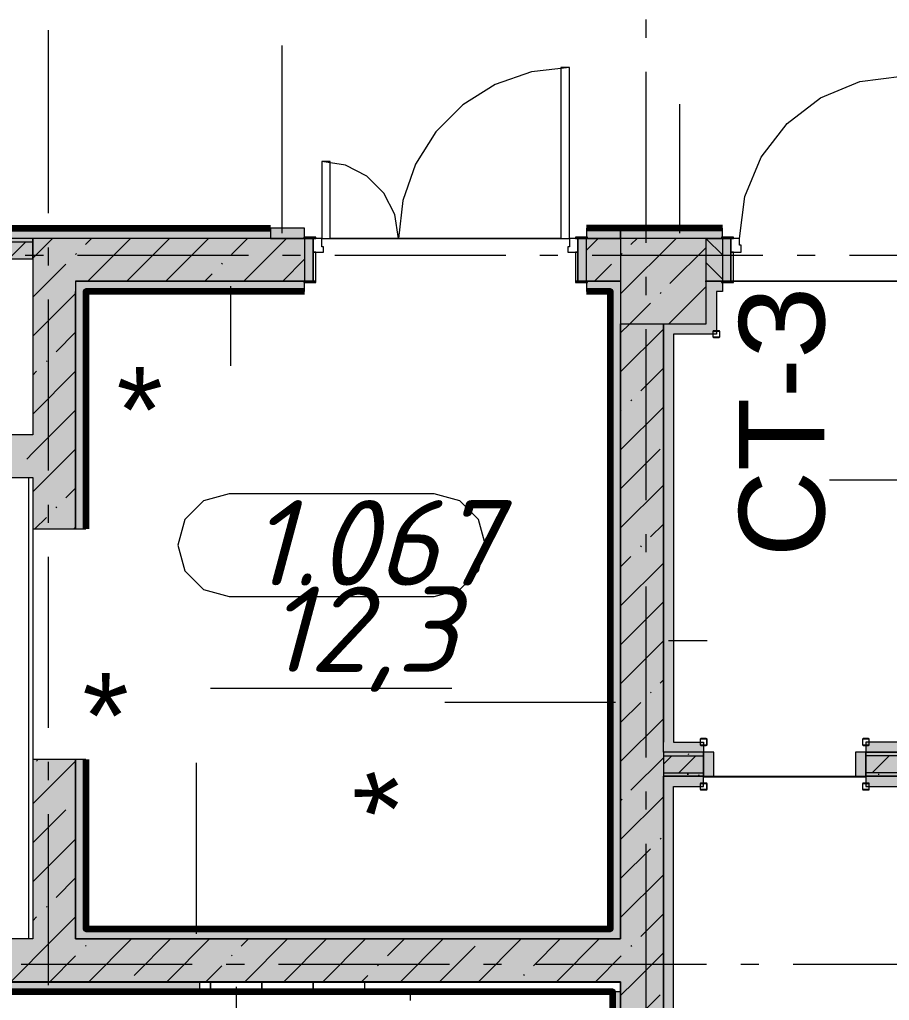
# Model space of a CAD drawing. Header units: millimetres. Extents: x -537608 to 253996, y -217170 to 186033.
# Drawn here: x -363994 to -358903, y -208459 to -202719 of the extents above; entities that cross this region are included whole.
import ezdxf

# ---------------------------------------------------------------- set-up
doc = ezdxf.new("R2010")
doc.units = ezdxf.units.MM
doc.layers.add('16) Лак 1.6м', color=160, linetype='Continuous', lineweight=90)
doc.layers.add('PDF _Геометрия', color=7, linetype='Continuous')
doc.layers.add('PDF _Текст', color=7, linetype='Continuous')
doc.layers.add('PDF _Сплошная заливка', color=7, linetype='Continuous', true_color=0xffffff)
doc.styles.add('PDF GOST-Common', font='arial.ttf')
doc.styles.add('PDF ISOCPEUR Italic', font='isocpeui.ttf')

msp = doc.modelspace()

# ---------------------------------------------------------------- hatches: boundary and pattern name
at = {"layer": 'PDF _Сплошная заливка', "true_color": 0xff7d7d, "transparency": 33554559}
msp.add_hatch(color=11, dxfattribs=at).paths.add_polyline_path([(-362526.203, -203999.6527), (-362526.203, -203939.6542), (-365871.2058, -203939.6542), (-365871.2058, -203999.6527), (-363436.7393, -203999.6527)])
at = {"layer": 'PDF _Сплошная заливка', "true_color": 0x93bf4f, "transparency": 33554559}
h = msp.add_hatch(color=73, dxfattribs=at)
h.paths.add_polyline_path([(-360476.2026, -203999.6527), (-360476.2026, -203939.6542), (-360676.2034, -203939.6542), (-360676.2034, -203991.6523), (-360671.2, -203991.6523), (-360671.2, -203999.6527)], flags=0)
h.paths.add_polyline_path([(-362331.2056, -203999.6527), (-362331.2056, -203991.6523), (-362326.2022, -203991.6523), (-362326.2022, -203939.6542), (-362526.203, -203939.6542), (-362526.203, -203999.6527)], flags=0)
at = {"layer": 'PDF _Сплошная заливка', "true_color": 0xff7d7d, "transparency": 33554559}
h = msp.add_hatch(color=11, dxfattribs=at)
h.paths.add_polyline_path([(-357533.854, -203999.6527), (-357360.8599, -203999.6527), (-357360.8599, -203939.6542), (-358730.8624, -203939.6542), (-358730.8624, -203991.6523), (-358725.8589, -203991.6523), (-358725.8589, -203999.6527), (-358377.1234, -203999.6527)], flags=0)
h.paths.add_polyline_path([(-360476.2026, -203999.6527), (-359885.8624, -203999.6527), (-359885.8624, -203991.6523), (-359880.859, -203991.6523), (-359880.859, -203939.6542), (-360476.2026, -203939.6542)], flags=0)
at = {"layer": 'PDF _Сплошная заливка', "transparency": 33554559}
for points in [[(-363916.2023, -204119.6541), (-363916.2023, -204019.6537), (-365616.2012, -204019.6537), (-365616.2012, -204119.6541), (-365123.2779, -204119.6541)], [(-363916.2023, -205399.6546), (-363916.2023, -205149.6535), (-365616.2012, -205149.6535), (-365616.2012, -205399.6546), (-365123.2779, -205399.6546)], [(-360476.2026, -208349.6547), (-360226.2015, -208349.6547), (-360226.2015, -208099.6536), (-365616.2012, -208099.6536), (-365616.2012, -208349.6547), (-361750.2006, -208349.6547)], [(-360476.2026, -211499.6558), (-360226.2015, -211499.6558), (-360226.2015, -208349.6547), (-360476.2026, -208349.6547), (-360476.2026, -211489.6574)]]:
    msp.add_hatch(color=256, dxfattribs=at).paths.add_polyline_path(points)
h = msp.add_hatch(color=256, dxfattribs=at)
h.paths.add_polyline_path([(-363666.2012, -204249.6538), (-362326.2022, -204249.6538), (-362326.2022, -203999.6527), (-363666.2012, -203999.6527)], flags=0)
h.paths.add_polyline_path([(-360476.2026, -204249.6538), (-360476.2026, -203999.6527), (-360676.2034, -203999.6527), (-360676.2034, -204249.6538), (-360671.2, -204249.6538)], flags=0)
h = msp.add_hatch(color=256, dxfattribs=at)
h.paths.add_polyline_path([(-355376.1973, -204249.6538), (-355376.1973, -203999.6527), (-355910.862, -203999.6527), (-355910.862, -204249.6538), (-355390.8545, -204249.6538)], flags=0)
h.paths.add_polyline_path([(-358725.8589, -204249.6538), (-357160.859, -204249.6538), (-357160.859, -203999.6527), (-358730.8624, -203999.6527), (-358730.8624, -204249.6538)], flags=0)
h.paths.add_polyline_path([(-359885.8624, -204249.6538), (-359880.859, -204249.6538), (-359880.859, -203999.6527), (-359976.2004, -203999.6527), (-359976.2004, -204249.6538)], flags=0)
at = {"layer": 'PDF _Сплошная заливка', "true_color": 0x56bc34, "transparency": 33554559}
h = msp.add_hatch(color=85, dxfattribs=at)
h.paths.add_polyline_path([(-360536.2011, -204309.6524), (-360476.2026, -204309.6524), (-360476.2026, -204249.6538), (-360671.2, -204251.7981), (-360671.2, -204257.6542), (-360676.2034, -204257.6542), (-360676.2034, -204309.6524), (-360671.2, -204309.6524)], flags=0)
h.paths.add_polyline_path([(-363436.7393, -204309.6524), (-362326.2022, -204309.6524), (-362326.2022, -204257.6542), (-362331.2056, -204257.6542), (-362331.2056, -204249.6538), (-363666.2012, -204249.6538), (-363666.2012, -204309.6524), (-363606.2027, -204309.6524)], flags=0)
at = {"layer": 'PDF _Сплошная заливка', "true_color": 0x2254ff, "transparency": 33554559}
h = msp.add_hatch(color=160, dxfattribs=at)
h.paths.add_polyline_path([(-358730.8624, -204309.6524), (-358330.8606, -204309.6524), (-358330.8606, -204249.6538), (-358725.8589, -204250.5365), (-358725.8589, -204257.6542), (-358730.8624, -204257.6542)], flags=0)
h.paths.add_polyline_path([(-359976.2004, -204309.6524), (-359880.859, -204309.6524), (-359880.859, -204257.6542), (-359885.8624, -204257.6542), (-359885.8624, -204249.6538), (-359976.2004, -204249.6538)], flags=0)
at = {"layer": 'PDF _Сплошная заливка', "true_color": 0x56bc34, "transparency": 33554559}
h = msp.add_hatch(color=85, dxfattribs=at)
h.paths.add_polyline_path([(-363666.2012, -208039.6551), (-363606.2027, -208039.6551), (-363606.2027, -207049.6533), (-363666.2012, -207049.6533)], flags=0)
h.paths.add_polyline_path([(-363666.2012, -205699.6559), (-363606.2027, -205699.6559), (-363606.2027, -204309.6524), (-363666.2012, -204309.6524), (-363666.2012, -205334.3985)], flags=0)
for points in [[(-360536.2011, -208099.6536), (-360476.2026, -208099.6536), (-360476.2026, -204309.6524), (-360536.2011, -204309.6524), (-360536.2011, -208039.6551)], [(-360536.2011, -208099.6536), (-360536.2011, -208039.6551), (-363666.2012, -208039.6551), (-363666.2012, -208099.6536), (-363436.7393, -208099.6536)], [(-362939.2689, -208409.6576), (-362939.2689, -208349.6547), (-365866.2023, -208349.6547), (-365866.2023, -208409.6576), (-363436.7393, -208409.6576)]]:
    msp.add_hatch(color=85, dxfattribs=at).paths.add_polyline_path(points)
at = {"layer": 'PDF _Сплошная заливка', "true_color": 0x2254ff, "transparency": 33554559}
for points in [[(-360226.2015, -206947.065), (-360166.2029, -206947.065), (-360166.2029, -204499.6549), (-360226.2015, -204499.6549), (-360226.2015, -205334.3985)], [(-360166.2029, -211439.6572), (-360166.2029, -210749.6567), (-360216.2032, -210749.6567), (-360166.2029, -210740.8339), (-360166.2029, -207207.0687), (-360226.2015, -207207.0687), (-360226.2015, -211439.6572)]]:
    msp.add_hatch(color=160, dxfattribs=at).paths.add_polyline_path(points)
h = msp.add_hatch(color=160, dxfattribs=at)
h.paths.add_polyline_path([(-358390.8592, -207007.0678), (-358390.8592, -206947.065), (-359040.8621, -206947.065), (-359040.8621, -207007.0678)], flags=0)
h.paths.add_polyline_path([(-359990.8577, -207007.0678), (-359990.8577, -206947.065), (-360226.2015, -206947.065), (-360226.2015, -207007.0678), (-360063.662, -207007.0678)], flags=0)
at = {"layer": 'PDF _Сплошная заливка', "transparency": 33554559}
h = msp.add_hatch(color=256, dxfattribs=at)
h.paths.add_polyline_path([(-358330.8606, -207027.0688), (-358330.8606, -207007.0678), (-359040.8621, -207007.0678), (-359040.8621, -207027.0688), (-358377.1234, -207027.0688)], flags=0)
h.paths.add_polyline_path([(-359990.8577, -207027.0688), (-359990.8577, -207007.0678), (-360226.2015, -207007.0678), (-360226.2015, -207027.0688), (-360063.662, -207027.0688)], flags=0)
h = msp.add_hatch(color=256, dxfattribs=at)
h.paths.add_polyline_path([(-358310.864, -207127.0692), (-358310.864, -207027.0688), (-359040.8621, -207027.0688), (-359040.8621, -207127.0692), (-358330.8606, -207127.0692)], flags=0)
h.paths.add_polyline_path([(-360063.662, -207127.0692), (-359990.8577, -207127.0692), (-359990.8577, -207027.0688), (-360226.2015, -207027.0688), (-360226.2015, -207127.0692)], flags=0)
h = msp.add_hatch(color=256, dxfattribs=at)
h.paths.add_polyline_path([(-360063.662, -207147.0659), (-359990.8577, -207147.0659), (-359990.8577, -207127.0692), (-360226.2015, -207127.0692), (-360226.2015, -207147.0659)], flags=0)
h.paths.add_polyline_path([(-358310.864, -207147.0659), (-358210.8636, -207147.0659), (-358210.8636, -207127.0692), (-358490.8597, -207127.0692), (-358490.8597, -207147.0659), (-358330.8606, -207147.0659)], flags=0)
h.paths.add_polyline_path([(-358502.8559, -207147.0659), (-358502.8559, -207127.0692), (-359040.8621, -207127.0692), (-359040.8621, -207147.0659)], flags=0)
at = {"layer": 'PDF _Сплошная заливка', "true_color": 0x2254ff, "transparency": 33554559}
h = msp.add_hatch(color=160, dxfattribs=at)
h.paths.add_polyline_path([(-355890.8568, -207207.0687), (-355890.8568, -207147.0659), (-359040.8621, -207147.0659), (-359040.8621, -207207.0687), (-355950.8553, -207207.0687)], flags=0)
h.paths.add_polyline_path([(-359990.8577, -207207.0687), (-359990.8577, -207147.0659), (-360226.2015, -207147.0659), (-360226.2015, -207207.0687), (-360063.662, -207207.0687)], flags=0)

# ---------------------------------------------------------------- linework, layer by layer
at = {"layer": '16) Лак 1.6м'}
for p, q in [((-365871.2058, -203939.6542), (-362526.203, -203939.6542)), ((-360476.2026, -203939.6542), (-360676.2034, -203939.6542)), ((-359880.859, -203939.6542), (-360476.2026, -203939.6542))]:
    msp.add_line(p, q, dxfattribs=at)
for points in [[(-360521.3543, -210121.1232), (-360521.3543, -208409.6555), (-365961.3543, -208409.6555), (-365966.3556, -204309.6546), (-366116.3563, -204309.6546)], [(-362326.2022, -204309.6524), (-363606.2027, -204309.6524), (-363606.2027, -205699.6559)], [(-363606.2027, -207049.6533), (-363606.2027, -208039.6551), (-360536.2011, -208039.6551), (-360536.2011, -204309.6524), (-360676.2034, -204309.6524)]]:
    msp.add_lwpolyline(points, dxfattribs=at)
at = {"layer": 'PDF _Геометрия', "color": 253, "lineweight": 9, "true_color": 0xaaaaaa}
for p, q in [((-360326.2019, -202825.0759), (-360326.2019, -202719.2432)), ((-363826.2002, -202780.3591), (-363826.2002, -203852.0548)), ((-360326.2019, -204025.0791), (-360326.2019, -203025.0768)), ((-363855.0497, -204099.6531), (-363960.8891, -204099.6531)), ((-363826.2002, -204052.0513), (-363826.2002, -204157.8863)), ((-362655.0531, -204099.6531), (-363655.0575, -204099.6531)), ((-362349.2216, -204099.6531), (-362455.0522, -204099.6531)), ((-361149.2162, -204099.6531), (-362149.2207, -204099.6531)), ((-360843.3847, -204099.6531), (-360949.2153, -204099.6531)), ((-359643.388, -204099.6531), (-360643.3838, -204099.6531)), ((-359337.5479, -204099.6531), (-359443.3871, -204099.6531)), ((-358137.5512, -204099.6531), (-359137.5556, -204099.6531)), ((-360326.2019, -204330.9106), (-360326.2019, -204225.0757)), ((-359980.8594, -204249.6538), (-359972.859, -204249.6538)), ((-363826.2002, -204357.8871), (-363826.2002, -205357.8873)), ((-360326.2019, -205530.9116), (-360326.2019, -204530.9115)), ((-362917.7824, -205534.5458), (-363027.5918, -205644.3551)), ((-362767.7904, -205494.3544), (-362917.7824, -205534.5458)), ((-361567.7851, -205494.3544), (-362767.7904, -205494.3544)), ((-361417.7844, -205534.5458), (-361567.7851, -205494.3544)), ((-361307.9751, -205644.3551), (-361417.7844, -205534.5458)), ((-363826.2002, -205557.8881), (-363826.2002, -205663.7188)), ((-363027.5918, -205644.3551), (-363067.7831, -205794.3515)), ((-361267.7837, -205794.3515), (-361307.9751, -205644.3551)), ((-360326.2019, -205836.7432), (-360326.2019, -205730.9125)), ((-363067.7831, -205794.3515), (-363027.5918, -205944.3521)), ((-361307.9751, -205944.3521), (-361267.7837, -205794.3515)), ((-363826.2002, -205863.7197), (-363826.2002, -206863.7198)), ((-363027.5918, -205944.3521), (-362917.7824, -206054.1614)), ((-361417.7844, -206054.1614), (-361307.9751, -205944.3521)), ((-360326.2019, -207036.7441), (-360326.2019, -206036.7441)), ((-362917.7824, -206054.1614), (-362767.7904, -206094.3528)), ((-362767.7904, -206094.3528), (-361567.7851, -206094.3528)), ((-361567.7851, -206094.3528), (-361417.7844, -206054.1614)), ((-362876.8247, -206632.3891), (-361463.9094, -206632.3891)), ((-363826.2002, -207063.7207), (-363826.2002, -207169.5556)), ((-360326.2019, -207342.58), (-360326.2019, -207236.745)), ((-363826.2002, -207369.5565), (-363826.2002, -208369.5566)), ((-360326.2019, -208542.581), (-360326.2019, -207542.5809)), ((-362984.636, -208249.6543), (-363984.6318, -208249.6543)), ((-362678.7959, -208249.6543), (-362784.6351, -208249.6543)), ((-361478.7991, -208249.6543), (-362478.795, -208249.6543)), ((-361172.9676, -208249.6543), (-361278.7983, -208249.6543)), ((-359972.9624, -208249.6543), (-360972.9667, -208249.6543)), ((-359667.1308, -208249.6543), (-359772.9615, -208249.6543)), ((-358467.1341, -208249.6543), (-359467.1299, -208249.6543)), ((-362876.2046, -208419.6559), (-362876.2046, -208351.657)), ((-362876.2046, -208351.657), (-362876.2046, -208419.6559)), ((-362576.2033, -208419.6559), (-362576.2033, -208351.657)), ((-362576.2033, -208351.657), (-362576.2033, -208419.6559)), ((-362276.202, -208419.6559), (-362276.202, -208351.657)), ((-362276.202, -208351.657), (-362276.202, -208419.6559)), ((-361976.2006, -208351.657), (-361976.2006, -208419.6559)), ((-363776.2, -208419.6559), (-363776.2, -208409.6576)), ((-363776.2, -208409.6576), (-363776.2, -208419.6559)), ((-363476.1986, -208419.6559), (-363476.1986, -208409.6576)), ((-363476.1986, -208409.6576), (-363476.1986, -208419.6559)), ((-363176.2059, -208419.6559), (-363176.2059, -208409.6576)), ((-363176.2059, -208409.6576), (-363176.2059, -208419.6559))]:
    msp.add_line(p, q, dxfattribs=at)
at = {"layer": 'PDF _Геометрия', "lineweight": 9}
for p, q in [((-362457.8338, -203969.6535), (-362457.8338, -202870.9963)), ((-360776.2039, -202999.6547), (-360998.7247, -203024.7259)), ((-360776.2039, -202999.6547), (-360826.2041, -202999.6547)), ((-360826.2041, -202999.6547), (-360826.2041, -203999.6527)), ((-360776.2039, -203999.6527), (-360776.2039, -202999.6547)), ((-360998.7247, -203024.7259), (-361210.0846, -203098.6842)), ((-359076.7389, -203082.0247), (-358830.8629, -203049.6528)), ((-361210.0846, -203098.6842), (-361399.691, -203217.8223)), ((-359305.8564, -203176.929), (-359076.7389, -203082.0247)), ((-359502.6106, -203327.9029), (-359305.8564, -203176.929)), ((-361399.691, -203217.8223), (-361558.0365, -203376.1635)), ((-360129.1549, -203969.6535), (-360129.1549, -203213.9211)), ((-359653.5844, -203524.6549), (-359502.6106, -203327.9029)), ((-361558.0365, -203376.1635), (-361677.1724, -203565.772)), ((-359748.4867, -203753.7766), (-359653.5844, -203524.6549)), ((-362226.2017, -203549.655), (-362226.2017, -203999.6527)), ((-362176.2015, -203549.655), (-362226.2017, -203549.655)), ((-362087.1467, -203571.6797), (-362226.2017, -203549.655)), ((-362176.2015, -203999.6527), (-362176.2015, -203549.655)), ((-361961.6983, -203635.5966), (-362087.1467, -203571.6797)), ((-361677.1724, -203565.772), (-361751.1307, -203777.1319)), ((-361862.1457, -203735.1493), (-361961.6983, -203635.5966)), ((-361798.2287, -203860.5976), (-361862.1457, -203735.1493)), ((-359780.8585, -203999.6527), (-359748.4867, -203753.7766)), ((-361751.1307, -203777.1319), (-361776.1997, -203999.6527)), ((-361776.1997, -203999.6527), (-361798.2287, -203860.5976)), ((-362326.2022, -203939.6542), (-362526.203, -203939.6542)), ((-362526.203, -203939.6542), (-362526.203, -203999.6527)), ((-362526.203, -203939.6542), (-362526.203, -203999.6527)), ((-362326.2022, -203991.6523), (-362326.2022, -203939.6542)), ((-360676.2034, -203939.6542), (-360676.2034, -203991.6523)), ((-360476.2026, -203939.6542), (-360476.2026, -203999.6527)), ((-360476.2026, -203999.6527), (-360476.2026, -203939.6542)), ((-359880.859, -203991.6523), (-359880.859, -203939.6542)), ((-363916.2023, -203999.6527), (-365616.2012, -203999.6527)), ((-363666.2012, -203999.6527), (-365616.2012, -203999.6527)), ((-365616.2012, -204019.6537), (-363916.2023, -204019.6537)), ((-364057.7978, -204119.6541), (-363957.7974, -204019.6537)), ((-363916.2023, -204114.9219), (-363800.9331, -203999.6527)), ((-363916.2023, -204019.6537), (-363916.2023, -203999.6527)), ((-363666.2012, -203999.6527), (-363916.2023, -203999.6527)), ((-363916.2023, -203999.6527), (-363916.2023, -204019.6537)), ((-363916.2023, -204119.6541), (-363916.2023, -204019.6537)), ((-363916.2023, -204019.6537), (-363916.2023, -204119.6541)), ((-362526.203, -203999.6527), (-363666.2012, -203999.6527)), ((-362526.203, -203999.6527), (-363666.2012, -203999.6527)), ((-363609.2685, -204036.085), (-363572.8318, -203999.6527)), ((-363594.7403, -204249.6538), (-363344.7392, -203999.6527)), ((-363366.6391, -204249.6538), (-363116.638, -203999.6527)), ((-363138.5378, -204249.6538), (-362888.5367, -203999.6527)), ((-362753.8995, -204093.1125), (-362660.4441, -203999.6527)), ((-362682.3439, -204249.6538), (-362432.3429, -203999.6527)), ((-362526.203, -203999.6527), (-362331.2056, -203999.6527)), ((-362331.2056, -203999.6527), (-362526.203, -203999.6527)), ((-362261.2001, -203991.6523), (-362331.2056, -203991.6523)), ((-362331.2056, -203991.6523), (-362331.2056, -203999.6527)), ((-362331.2056, -203999.6527), (-362261.2001, -203999.6527)), ((-362276.202, -203999.6527), (-362326.2022, -203999.6527)), ((-362326.2022, -203999.6527), (-362326.2022, -204249.6538)), ((-362226.2017, -203999.6527), (-362276.202, -203999.6527)), ((-362276.202, -203999.6527), (-362276.202, -204079.6522)), ((-362276.202, -204249.6538), (-362276.202, -203999.6527)), ((-362261.2001, -203999.6527), (-362276.202, -203999.6527)), ((-362276.202, -203999.6527), (-362276.202, -204000.656)), ((-362276.202, -204000.656), (-362261.2001, -204000.656)), ((-362261.2001, -203999.6527), (-362261.2001, -203991.6523)), ((-362261.2001, -204000.656), (-362261.2001, -203999.6527)), ((-362226.2017, -203999.6527), (-362176.2015, -203999.6527)), ((-362226.2017, -204049.6529), (-362226.2017, -203999.6527)), ((-360826.2041, -203999.6527), (-360776.2039, -203999.6527)), ((-360776.2039, -203999.6527), (-360776.2039, -204049.6529)), ((-360726.2037, -203999.6527), (-360776.2039, -203999.6527)), ((-360671.2, -203991.6523), (-360741.2055, -203991.6523)), ((-360741.2055, -203991.6523), (-360741.2055, -203999.6527)), ((-360726.2037, -203999.6527), (-360741.2055, -203999.6527)), ((-360741.2055, -203999.6527), (-360741.2055, -204000.656)), ((-360741.2055, -203999.6527), (-360671.2, -203999.6527)), ((-360741.2055, -204000.656), (-360726.2037, -204000.656)), ((-360726.2037, -204079.6522), (-360726.2037, -203999.6527)), ((-360676.2034, -203999.6527), (-360726.2037, -203999.6527)), ((-360726.2037, -203999.6527), (-360726.2037, -204249.6538)), ((-360726.2037, -204000.656), (-360726.2037, -203999.6527)), ((-360676.2034, -204068.3018), (-360607.5501, -203999.6527)), ((-360676.2034, -204249.6538), (-360676.2034, -203999.6527)), ((-360671.2, -203999.6527), (-360671.2, -203991.6523)), ((-360476.2026, -203999.6527), (-360671.2, -203999.6527)), ((-360671.2, -203999.6527), (-360476.2026, -203999.6527)), ((-360476.2026, -204324.4991), (-360151.3561, -203999.6527)), ((-359976.2004, -203999.6527), (-360476.2026, -203999.6527)), ((-360476.2026, -203999.6527), (-360476.2026, -204499.6549)), ((-360415.8854, -204036.085), (-360379.4574, -203999.6527)), ((-359976.2004, -204499.6549), (-359976.2004, -203999.6527)), ((-359885.8624, -203999.6527), (-359976.2004, -203999.6527)), ((-359976.2004, -203999.6527), (-359885.8624, -203999.6527)), ((-359880.859, -204096.6433), (-359976.2004, -204001.3019)), ((-359815.8569, -203991.6523), (-359885.8624, -203991.6523)), ((-359885.8624, -203991.6523), (-359885.8624, -203999.6527)), ((-359885.8624, -203999.6527), (-359815.8569, -203999.6527)), ((-359830.8587, -203999.6527), (-359880.859, -203999.6527)), ((-359880.859, -203999.6527), (-359880.859, -204249.6538)), ((-359780.8585, -203999.6527), (-359830.8587, -203999.6527)), ((-359830.8587, -203999.6527), (-359830.8587, -204079.6522)), ((-359830.8587, -204249.6538), (-359830.8587, -203999.6527)), ((-359815.8569, -203999.6527), (-359830.8587, -203999.6527)), ((-359830.8587, -203999.6527), (-359830.8587, -204000.656)), ((-359830.8587, -204000.656), (-359815.8569, -204000.656)), ((-359815.8569, -203999.6527), (-359815.8569, -203991.6523)), ((-359815.8569, -204000.656), (-359815.8569, -203999.6527)), ((-359780.8585, -204039.6546), (-359780.8585, -203999.6527)), ((-359770.8601, -204039.6546), (-359780.8585, -204039.6546)), ((-359770.8601, -204079.6522), (-359770.8601, -204039.6546)), ((-363666.2873, -204093.1125), (-363666.2012, -204093.022)), ((-363666.2012, -204093.022), (-363661.5508, -204088.3674)), ((-362276.202, -204079.6522), (-362216.2034, -204079.6522)), ((-362261.2001, -204079.6522), (-362276.202, -204079.6522)), ((-362276.202, -204079.6522), (-362276.202, -204249.6538)), ((-362261.2001, -204249.6538), (-362261.2001, -204079.6522)), ((-362216.2034, -204049.6529), (-362226.2017, -204049.6529)), ((-362216.2034, -204079.6522), (-362216.2034, -204049.6529)), ((-360776.2039, -204049.6529), (-360786.2022, -204049.6529)), ((-360786.2022, -204049.6529), (-360786.2022, -204079.6522)), ((-360786.2022, -204079.6522), (-360726.2037, -204079.6522)), ((-360726.2037, -204079.6522), (-360741.2055, -204079.6522)), ((-360741.2055, -204079.6522), (-360741.2055, -204249.6538)), ((-360726.2037, -204249.6538), (-360726.2037, -204079.6522)), ((-360472.9128, -204093.1125), (-360468.1678, -204088.3674)), ((-360187.7841, -204264.1862), (-359976.2004, -204052.5982)), ((-359830.8587, -204079.6522), (-359770.8601, -204079.6522)), ((-359815.8569, -204079.6522), (-359830.8587, -204079.6522)), ((-359830.8587, -204079.6522), (-359830.8587, -204249.6538)), ((-359815.8569, -204249.6538), (-359815.8569, -204079.6522)), ((-365616.2012, -204119.6541), (-363916.2023, -204119.6541)), ((-363916.3831, -204119.6541), (-363916.2023, -204119.4776)), ((-363916.2023, -204119.6541), (-363916.2023, -205149.6535)), ((-363916.2023, -204343.0231), (-363723.3148, -204150.1356)), ((-362810.9184, -204150.1356), (-362806.1819, -204145.3949)), ((-362454.2427, -204249.6538), (-362326.2022, -204121.6133)), ((-360629.4585, -204249.6538), (-360529.9317, -204150.1356)), ((-359880.859, -204238.0623), (-359976.2004, -204142.7252)), ((-362910.4366, -204249.6538), (-362867.9458, -204207.1588)), ((-363666.2012, -204249.6538), (-362331.2056, -204249.6538)), ((-362331.2056, -204249.6538), (-363666.2012, -204249.6538)), ((-363666.2012, -204249.6538), (-363666.2012, -204309.6524)), ((-362261.2001, -204249.6538), (-362331.2056, -204249.6538)), ((-362331.2056, -204249.6538), (-362331.2056, -204257.6542)), ((-362331.2056, -204257.6542), (-362261.2001, -204257.6542)), ((-362326.2022, -204249.6538), (-362276.202, -204249.6538)), ((-362326.2022, -204309.6524), (-362326.2022, -204257.6542)), ((-362276.202, -204249.6538), (-362261.2001, -204249.6538)), ((-362261.2001, -204257.6542), (-362261.2001, -204249.6538)), ((-360741.2055, -204249.6538), (-360726.2037, -204249.6538)), ((-360671.2, -204249.6538), (-360741.2055, -204249.6538)), ((-360741.2055, -204249.6538), (-360741.2055, -204257.6542)), ((-360741.2055, -204257.6542), (-360671.2, -204257.6542)), ((-360726.2037, -204249.6538), (-360676.2034, -204249.6538)), ((-360676.2034, -204257.6542), (-360676.2034, -204309.6524)), ((-360671.2, -204257.6542), (-360671.2, -204249.6538)), ((-360671.2, -204249.6538), (-360476.2026, -204249.6538)), ((-360476.2026, -204249.6538), (-360671.2, -204249.6538)), ((-359976.2004, -204249.6538), (-359885.8624, -204249.6538)), ((-359885.8624, -204249.6538), (-359976.2004, -204249.6538)), ((-359815.8569, -204249.6538), (-359885.8624, -204249.6538)), ((-359885.8624, -204249.6538), (-359885.8624, -204257.6542)), ((-359885.8624, -204257.6542), (-359815.8569, -204257.6542)), ((-359880.859, -204249.6538), (-359830.8587, -204249.6538)), ((-359880.859, -204257.6542), (-359880.859, -204309.6524)), ((-359830.8587, -204249.6538), (-359815.8569, -204249.6538)), ((-359815.8569, -204257.6542), (-359815.8569, -204249.6538)), ((-363916.2023, -204571.1201), (-363666.2012, -204321.119)), ((-363666.2012, -205699.6559), (-363666.2012, -204309.6524)), ((-363666.2012, -204309.6524), (-363666.2012, -205699.6559)), ((-363606.2027, -205699.6559), (-363606.2027, -204309.6524)), ((-363606.2027, -204309.6524), (-362326.2022, -204309.6524)), ((-362759.015, -204279.6531), (-362759.015, -204745.8023)), ((-360676.2034, -204309.6524), (-360536.2011, -204309.6524)), ((-360536.2011, -204309.6524), (-360536.2011, -208039.6551)), ((-360244.8116, -204321.2094), (-360240.0751, -204316.4686)), ((-360195.1559, -204499.6549), (-359976.2004, -204280.6951)), ((-359880.859, -204309.6524), (-359916.2018, -204309.6524)), ((-359916.2018, -204309.6524), (-359916.2018, -204499.6549)), ((-360423.2571, -204499.6549), (-360301.8391, -204378.2326)), ((-360476.2026, -204552.5961), (-360423.2571, -204499.6549)), ((-360476.2026, -208099.6536), (-360476.2026, -204499.6549)), ((-360476.2026, -204499.6549), (-360476.2026, -208099.6536)), ((-360476.2026, -204499.6549), (-359976.2004, -204499.6549)), ((-360226.2015, -206947.065), (-360226.2015, -204499.6549)), ((-360226.2015, -204499.6549), (-360226.2015, -206947.065)), ((-359916.2018, -204499.6549), (-359916.2018, -204559.6535)), ((-363780.3422, -204663.357), (-363666.2012, -204549.2203)), ((-360476.2026, -204780.6973), (-360226.2015, -204530.6962)), ((-359916.2018, -204559.6535), (-360166.2029, -204559.6535)), ((-360166.2029, -204559.6535), (-360166.2029, -206947.065)), ((-359935.0273, -204540.828), (-359936.1984, -204543.6527)), ((-359936.1984, -204543.6527), (-359936.1984, -204575.6542)), ((-359932.2026, -204539.6525), (-359935.0273, -204540.828)), ((-359934.2005, -204543.6527), (-359933.6149, -204542.2404)), ((-359934.2005, -204575.6542), (-359934.2005, -204543.6527)), ((-359933.6149, -204542.2404), (-359932.2026, -204541.6548)), ((-359900.201, -204539.6525), (-359932.2026, -204539.6525)), ((-359932.2026, -204541.6548), (-359900.201, -204541.6548)), ((-359897.3764, -204540.828), (-359900.201, -204539.6525)), ((-359900.201, -204541.6548), (-359898.7887, -204542.2404)), ((-359898.7887, -204542.2404), (-359898.2031, -204543.6527)), ((-359898.2031, -204543.6527), (-359898.2031, -204575.6542)), ((-359896.2052, -204543.6527), (-359897.3764, -204540.828)), ((-359896.2052, -204575.6542), (-359896.2052, -204543.6527)), ((-359936.1984, -204575.6542), (-359935.0273, -204578.4832)), ((-359935.0273, -204578.4832), (-359932.2026, -204579.6544)), ((-359933.6149, -204577.0666), (-359934.2005, -204575.6542)), ((-359932.2026, -204577.6565), (-359933.6149, -204577.0666)), ((-359900.201, -204577.6565), (-359932.2026, -204577.6565)), ((-359932.2026, -204579.6544), (-359900.201, -204579.6544)), ((-359898.7887, -204577.0666), (-359900.201, -204577.6565)), ((-359900.201, -204579.6544), (-359897.3764, -204578.4832)), ((-359898.2031, -204575.6542), (-359898.7887, -204577.0666)), ((-359897.3764, -204578.4832), (-359896.2052, -204575.6542)), ((-363837.3611, -204720.3801), (-363832.6246, -204715.6393)), ((-363916.2023, -205027.3183), (-363666.2012, -204777.3172)), ((-363916.2023, -204799.2171), (-363894.3886, -204777.4076)), ((-360358.8579, -204891.4539), (-360226.2015, -204758.7932)), ((-360415.8854, -204948.4814), (-360411.1489, -204943.7406)), ((-363916.2023, -205255.4152), (-363666.2873, -205005.5045)), ((-360476.2026, -205236.8955), (-360226.2015, -204986.8944)), ((-360476.2026, -205008.7943), (-360472.9128, -205005.5045)), ((-363916.2023, -205149.6535), (-365616.2012, -205149.6535)), ((-363916.2023, -205483.5165), (-363666.2012, -205233.5154)), ((-360476.2026, -205464.9925), (-360244.8116, -205233.6015)), ((-363951.416, -205290.629), (-363916.2023, -205255.4152)), ((-365616.2012, -205399.6546), (-363916.2023, -205399.6546)), ((-363916.2023, -205399.6546), (-363916.2023, -205699.6559)), ((-358420.8628, -205415.0353), (-359252.9884, -205415.0353)), ((-363723.3148, -205518.7259), (-363666.2012, -205461.6123)), ((-360476.2026, -205693.0894), (-360226.2015, -205443.0926)), ((-363780.3422, -205575.7491), (-363775.5971, -205571.0082)), ((-363904.2405, -205699.6559), (-363837.3611, -205632.7766)), ((-363916.2023, -205699.6559), (-363666.2012, -205699.6559)), ((-363676.1479, -205699.6559), (-363666.2012, -205689.7135)), ((-363666.2012, -205699.6559), (-363606.2027, -205699.6559)), ((-360301.8391, -205746.8272), (-360226.2015, -205671.1895)), ((-360358.8579, -205803.8503), (-360354.1215, -205799.1095)), ((-360476.2026, -205921.1906), (-360415.8854, -205860.8735)), ((-360476.2026, -206149.2876), (-360226.2015, -205899.2865)), ((-360472.9128, -206374.0948), (-360226.2015, -206127.3878)), ((-360476.2026, -206605.4858), (-360226.2015, -206355.4847)), ((-360196.1979, -206353.7236), (-359970.2065, -206353.7236)), ((-360244.8116, -206602.196), (-360226.2015, -206583.5816)), ((-360301.8391, -206659.2192), (-360297.094, -206654.4784)), ((-360506.1975, -206715.0066), (-361506.202, -206715.0066)), ((-360476.2026, -206833.5828), (-360358.8579, -206716.2424)), ((-360476.2026, -207061.684), (-360226.2015, -206811.6829)), ((-360226.2015, -207007.0678), (-360226.2015, -206947.065)), ((-360166.2029, -206947.065), (-359990.8577, -206947.065)), ((-360009.6917, -206928.2396), (-360010.8629, -206931.0686)), ((-360010.8629, -206931.0686), (-360010.8629, -206963.0658)), ((-360010.8629, -206963.0658), (-360009.6917, -206965.8947)), ((-360006.8584, -206927.0683), (-360009.6917, -206928.2396)), ((-360009.6917, -206965.8947), (-360006.8584, -206967.066)), ((-360008.8564, -206931.0686), (-360008.2708, -206929.6519)), ((-360008.8564, -206963.0658), (-360008.8564, -206931.0686)), ((-360008.2708, -206964.4824), (-360008.8564, -206963.0658)), ((-360008.2708, -206929.6519), (-360006.8584, -206929.0663)), ((-360006.8584, -206965.068), (-360008.2708, -206964.4824)), ((-359974.8569, -206927.0683), (-360006.8584, -206927.0683)), ((-360006.8584, -206929.0663), (-359974.8569, -206929.0663)), ((-359974.8569, -206965.068), (-360006.8584, -206965.068)), ((-360006.8584, -206967.066), (-359974.8569, -206967.066)), ((-359990.8577, -206947.065), (-359990.8577, -207007.0678)), ((-359972.0323, -206928.2396), (-359974.8569, -206927.0683)), ((-359974.8569, -206929.0663), (-359973.4446, -206929.6519)), ((-359973.4446, -206964.4824), (-359974.8569, -206965.068)), ((-359974.8569, -206967.066), (-359972.0323, -206965.8947)), ((-359973.4446, -206929.6519), (-359972.859, -206931.0686)), ((-359972.859, -206963.0658), (-359973.4446, -206964.4824)), ((-359972.859, -206931.0686), (-359972.859, -206963.0658)), ((-359970.861, -206931.0686), (-359972.0323, -206928.2396)), ((-359972.0323, -206965.8947), (-359970.861, -206963.0658)), ((-359970.861, -206963.0658), (-359970.861, -206931.0686)), ((-359059.6875, -206928.2396), (-359060.8588, -206931.0686)), ((-359060.8588, -206931.0686), (-359060.8588, -206963.0658)), ((-359060.8588, -206963.0658), (-359059.6875, -206965.8947)), ((-359056.8629, -206927.0683), (-359059.6875, -206928.2396)), ((-359059.6875, -206965.8947), (-359056.8629, -206967.066)), ((-359058.8608, -206931.0686), (-359058.2752, -206929.6519)), ((-359058.8608, -206963.0658), (-359058.8608, -206931.0686)), ((-359058.2752, -206964.4824), (-359058.8608, -206963.0658)), ((-359058.2752, -206929.6519), (-359056.8629, -206929.0663)), ((-359056.8629, -206965.068), (-359058.2752, -206964.4824)), ((-359024.8614, -206927.0683), (-359056.8629, -206927.0683)), ((-359056.8629, -206929.0663), (-359024.8614, -206929.0663)), ((-359024.8614, -206965.068), (-359056.8629, -206965.068)), ((-359056.8629, -206967.066), (-359024.8614, -206967.066)), ((-358390.8592, -206947.065), (-359040.8621, -206947.065)), ((-359040.8621, -206947.065), (-359040.8621, -207007.0678)), ((-359022.028, -206928.2396), (-359024.8614, -206927.0683)), ((-359024.8614, -206929.0663), (-359023.449, -206929.6519)), ((-359023.449, -206964.4824), (-359024.8614, -206965.068)), ((-359024.8614, -206967.066), (-359022.028, -206965.8947)), ((-359023.449, -206929.6519), (-359022.8634, -206931.0686)), ((-359022.8634, -206963.0658), (-359023.449, -206964.4824)), ((-359022.8634, -206931.0686), (-359022.8634, -206963.0658)), ((-359020.8568, -206931.0686), (-359022.028, -206928.2396)), ((-359022.028, -206965.8947), (-359020.8568, -206963.0658)), ((-359020.8568, -206963.0658), (-359020.8568, -206931.0686)), ((-359990.8577, -207007.0678), (-360226.2015, -207007.0678)), ((-359990.8577, -207007.0678), (-360226.2015, -207007.0678)), ((-360226.2015, -207007.0678), (-360226.2015, -207027.0688)), ((-360226.2015, -207076.281), (-360176.9849, -207027.0688)), ((-360226.2015, -207027.0688), (-359990.8577, -207027.0688)), ((-360226.2015, -207027.0688), (-360226.2015, -207127.0692)), ((-360135.5621, -207127.0692), (-360035.5617, -207027.0688)), ((-359990.8577, -207027.0688), (-359990.8577, -207007.0678)), ((-359930.8592, -207007.0678), (-359990.8577, -207007.0678)), ((-359990.8577, -207007.0678), (-359990.8577, -207147.0659)), ((-359990.8577, -207127.0692), (-359990.8577, -207027.0688)), ((-359930.8592, -207147.0659), (-359930.8592, -207007.0678)), ((-359100.8606, -207007.0678), (-359100.8606, -207147.0659)), ((-359040.8621, -207007.0678), (-359100.8606, -207007.0678)), ((-358390.8592, -207007.0678), (-359040.8621, -207007.0678)), ((-359040.8621, -207007.0678), (-359040.8621, -207027.0688)), ((-359040.8621, -207007.0678), (-358390.8592, -207007.0678)), ((-359040.8621, -207147.0659), (-359040.8621, -207007.0678)), ((-358330.8606, -207027.0688), (-359040.8621, -207027.0688)), ((-359040.8621, -207027.0688), (-359040.8621, -207127.0692)), ((-359004.193, -207127.0692), (-358904.1925, -207027.0688)), ((-363666.2012, -207049.6533), (-363916.2023, -207049.6533)), ((-363916.2023, -207049.6533), (-363916.2023, -208099.6536)), ((-363916.2023, -207308.305), (-363666.2012, -207058.3038)), ((-363894.3886, -207058.39), (-363889.6521, -207053.6491)), ((-363666.2012, -208039.6551), (-363666.2012, -207049.6533)), ((-363666.2012, -207049.6533), (-363666.2012, -208039.6551)), ((-363606.2027, -207049.6533), (-363666.2012, -207049.6533)), ((-363606.2027, -208039.6551), (-363606.2027, -207049.6533)), ((-362958.5336, -208069.6544), (-362958.5336, -207069.6542)), ((-360415.8854, -207229.4681), (-360226.2015, -207039.7798)), ((-360226.2015, -207127.0692), (-360226.2015, -207147.0659)), ((-360226.2015, -207127.0692), (-359990.8577, -207127.0692)), ((-359994.1474, -207127.0692), (-359990.8577, -207123.7838)), ((-359990.8577, -207147.0659), (-359990.8577, -207127.0692)), ((-358502.8559, -207127.0692), (-359040.8621, -207127.0692)), ((-359040.8621, -207127.0692), (-359040.8621, -207147.0659)), ((-360226.2015, -208099.6536), (-360226.2015, -207147.0659)), ((-360226.2015, -207147.0659), (-360226.2015, -207207.0687)), ((-360226.2015, -207147.0659), (-359990.8577, -207147.0659)), ((-359990.8577, -207147.0659), (-360226.2015, -207147.0659)), ((-360009.6917, -207188.239), (-360010.8629, -207191.0679)), ((-360010.8629, -207191.0679), (-360010.8629, -207223.0652)), ((-360006.8584, -207187.0678), (-360009.6917, -207188.239)), ((-360008.8564, -207191.0679), (-360008.2708, -207189.6513)), ((-360008.8564, -207223.0652), (-360008.8564, -207191.0679)), ((-360008.2708, -207189.6513), (-360006.8584, -207189.0657)), ((-359974.8569, -207187.0678), (-360006.8584, -207187.0678)), ((-360006.8584, -207189.0657), (-359974.8569, -207189.0657)), ((-359990.8577, -207207.0687), (-359990.8577, -207147.0659)), ((-359990.8577, -207147.0659), (-359930.8592, -207147.0659)), ((-359972.0323, -207188.239), (-359974.8569, -207187.0678)), ((-359974.8569, -207189.0657), (-359973.4446, -207189.6513)), ((-359973.4446, -207189.6513), (-359972.859, -207191.0679)), ((-359972.859, -207191.0679), (-359972.859, -207223.0652)), ((-359970.861, -207191.0679), (-359972.0323, -207188.239)), ((-359970.861, -207223.0652), (-359970.861, -207191.0679)), ((-359100.8606, -207147.0659), (-359040.8621, -207147.0659)), ((-359059.6875, -207188.239), (-359060.8588, -207191.0679)), ((-359060.8588, -207191.0679), (-359060.8588, -207223.0652)), ((-359056.8629, -207187.0678), (-359059.6875, -207188.239)), ((-359058.8608, -207191.0679), (-359058.2752, -207189.6513)), ((-359058.8608, -207223.0652), (-359058.8608, -207191.0679)), ((-359058.2752, -207189.6513), (-359056.8629, -207189.0657)), ((-359024.8614, -207187.0678), (-359056.8629, -207187.0678)), ((-359056.8629, -207189.0657), (-359024.8614, -207189.0657)), ((-359040.8621, -207147.0659), (-358502.8559, -207147.0659)), ((-358502.8559, -207147.0659), (-359040.8621, -207147.0659)), ((-359040.8621, -207147.0659), (-359040.8621, -207207.0687)), ((-359022.028, -207188.239), (-359024.8614, -207187.0678)), ((-359024.8614, -207189.0657), (-359023.449, -207189.6513)), ((-359023.449, -207189.6513), (-359022.8634, -207191.0679)), ((-359022.8634, -207191.0679), (-359022.8634, -207223.0652)), ((-359020.8568, -207191.0679), (-359022.028, -207188.239)), ((-359020.8568, -207223.0652), (-359020.8568, -207191.0679)), ((-360226.2015, -207207.0687), (-360226.2015, -211439.6572)), ((-360166.2029, -210740.8339), (-360166.2029, -207207.0687)), ((-360166.2029, -207207.0687), (-359990.8577, -207207.0687)), ((-360010.8629, -207223.0652), (-360009.6917, -207225.8942)), ((-360009.6917, -207225.8942), (-360006.8584, -207227.0653)), ((-360008.2708, -207224.4818), (-360008.8564, -207223.0652)), ((-360006.8584, -207225.0674), (-360008.2708, -207224.4818)), ((-359974.8569, -207225.0674), (-360006.8584, -207225.0674)), ((-360006.8584, -207227.0653), (-359974.8569, -207227.0653)), ((-359973.4446, -207224.4818), (-359974.8569, -207225.0674)), ((-359974.8569, -207227.0653), (-359972.0323, -207225.8942)), ((-359972.859, -207223.0652), (-359973.4446, -207224.4818)), ((-359972.0323, -207225.8942), (-359970.861, -207223.0652)), ((-359060.8588, -207223.0652), (-359059.6875, -207225.8942)), ((-359059.6875, -207225.8942), (-359056.8629, -207227.0653)), ((-359058.2752, -207224.4818), (-359058.8608, -207223.0652)), ((-359056.8629, -207225.0674), (-359058.2752, -207224.4818)), ((-359024.8614, -207225.0674), (-359056.8629, -207225.0674)), ((-359056.8629, -207227.0653), (-359024.8614, -207227.0653)), ((-359040.8621, -207207.0687), (-355950.8553, -207207.0687)), ((-359023.449, -207224.4818), (-359024.8614, -207225.0674)), ((-359024.8614, -207227.0653), (-359022.028, -207225.8942)), ((-359022.8634, -207223.0652), (-359023.449, -207224.4818)), ((-359022.028, -207225.8942), (-359020.8568, -207223.0652)), ((-363666.2873, -207286.4913), (-363666.2012, -207286.4008)), ((-360476.2026, -207517.8779), (-360226.2015, -207267.8811)), ((-360472.9128, -207286.4913), (-360468.1678, -207281.7504)), ((-363916.2023, -207536.4019), (-363723.3148, -207343.5144)), ((-363916.2023, -207764.4988), (-363666.2012, -207514.502)), ((-360244.8116, -207514.5882), (-360240.0751, -207509.8473)), ((-360476.2026, -207745.9791), (-360301.8391, -207571.6156)), ((-363780.3422, -207856.7357), (-363666.2012, -207742.599)), ((-360476.2026, -207974.076), (-360226.2015, -207724.0749)), ((-363837.3611, -207913.7632), (-363832.6246, -207909.0181)), ((-363916.2023, -207992.6001), (-363894.3886, -207970.7864)), ((-363795.1631, -208099.6536), (-363666.2012, -207970.6959)), ((-360358.8579, -208084.837), (-360226.2015, -207952.1762)), ((-363666.2012, -208039.6551), (-363666.2012, -208099.6536)), ((-363666.2012, -208099.6536), (-363666.2012, -208039.6551)), ((-360536.2011, -208039.6551), (-363606.2027, -208039.6551)), ((-363916.2023, -208099.6536), (-365616.2012, -208099.6536)), ((-364045.1643, -208349.6547), (-363795.1631, -208099.6536)), ((-363666.2012, -208099.6536), (-360536.2011, -208099.6536)), ((-360536.2011, -208099.6536), (-363666.2012, -208099.6536)), ((-363588.9618, -208349.6547), (-363338.9607, -208099.6536)), ((-363324.1398, -208312.9339), (-363110.868, -208099.6536)), ((-363132.7679, -208349.6547), (-362882.7668, -208099.6536)), ((-362696.872, -208141.8601), (-362654.6656, -208099.6536)), ((-362676.5654, -208349.6547), (-362426.5729, -208099.6536)), ((-362448.4727, -208349.6547), (-362198.4716, -208099.6536)), ((-362220.3715, -208349.6547), (-361970.3704, -208099.6536)), ((-361841.5032, -208198.8833), (-361742.2691, -208099.6536)), ((-361764.1776, -208349.6547), (-361514.1765, -208099.6536)), ((-361307.9751, -208349.6547), (-361057.974, -208099.6536)), ((-360986.1342, -208255.9107), (-360829.8814, -208099.6536)), ((-360851.7812, -208349.6547), (-360601.7802, -208099.6536)), ((-360536.2011, -208099.6536), (-360476.2026, -208099.6536)), ((-360476.2026, -208099.6536), (-360536.2011, -208099.6536)), ((-360226.2015, -208349.6547), (-360226.2015, -208099.6536)), ((-363609.2685, -208141.8601), (-363604.5233, -208137.1194)), ((-361536.0764, -208349.6547), (-361328.2818, -208141.8601)), ((-360415.8854, -208141.8601), (-360411.1489, -208137.1194)), ((-363817.063, -208349.6547), (-363666.2873, -208198.8833)), ((-362753.8995, -208198.8833), (-362749.1544, -208194.1425)), ((-360623.68, -208349.6547), (-360472.9128, -208198.8833)), ((-360395.5873, -208349.6547), (-360226.2015, -208180.2732)), ((-362904.6667, -208349.6547), (-362810.9184, -208255.9107)), ((-361898.5306, -208255.9107), (-361893.7855, -208251.17)), ((-360476.2026, -208349.6547), (-365866.2023, -208349.6547)), ((-362939.2689, -208349.6547), (-365616.2012, -208349.6547)), ((-365616.2012, -208349.6547), (-362939.2689, -208349.6547)), ((-362939.2689, -208409.6576), (-362939.2689, -208349.6547)), ((-362939.2689, -208349.6547), (-360476.2026, -208349.6547)), ((-361992.2702, -208349.6547), (-361955.5495, -208312.9339)), ((-361043.1617, -208312.9339), (-361038.4166, -208308.1931)), ((-360476.2026, -208349.6547), (-360478.2005, -208349.6547)), ((-360478.2005, -208349.6547), (-360478.2005, -211749.6569)), ((-360476.2026, -208430.2743), (-360395.5873, -208349.6547)), ((-360476.2026, -208351.657), (-360476.2026, -208349.6547)), ((-360476.2026, -208349.6547), (-360476.2026, -211489.6574)), ((-360476.2026, -211499.6558), (-360476.2026, -208349.6547)), ((-360226.2015, -211439.6572), (-360226.2015, -208349.6547)), ((-365866.2023, -208351.657), (-360476.2026, -208351.657)), ((-362725.8336, -208379.654), (-362725.8336, -208687.4016)), ((-361706.2029, -208419.6559), (-365911.2077, -208419.6559)), ((-365866.2023, -208409.6576), (-362939.2689, -208409.6576)), ((-361706.2029, -208459.6578), (-361706.2029, -208419.6559)), ((-360536.2011, -208409.6576), (-360536.2011, -211429.6589)), ((-360476.2026, -208409.6576), (-360536.2011, -208409.6576)), ((-360476.2026, -211429.6589), (-360476.2026, -208409.6576)), ((-360476.2026, -208658.3712), (-360244.8116, -208426.9845))]:
    msp.add_line(p, q, dxfattribs=at)
at = {"layer": 'PDF _Геометрия', "color": 9, "lineweight": 9, "true_color": 0xc0c0c0}
for p, q in [((-360826.2041, -203999.6527), (-362176.2015, -203999.6527)), ((-362176.2015, -203999.6527), (-360826.2041, -203999.6527)), ((-358795.8558, -204249.6538), (-359815.8569, -204249.6538)), ((-359815.8569, -204249.6538), (-358795.8558, -204249.6538)), ((-363941.2024, -205399.6546), (-363941.2024, -208099.6536)), ((-363916.2023, -205699.6559), (-363916.2023, -207049.6533)), ((-359040.8621, -207152.065), (-359990.8577, -207152.065)), ((-359930.8592, -207147.0659), (-359100.8606, -207147.0659))]:
    msp.add_line(p, q, dxfattribs=at)
at = {"layer": 'PDF _Геометрия', "color": 8, "lineweight": 9, "true_color": 0x787878}
for p, q in [((-360078.5949, -207015.7012), (-360081.9449, -207021.5055)), ((-360086.6039, -207134.2989), (-360079.8953, -207134.2989)), ((-360016.1334, -207144.2627), (-360019.4833, -207138.4541)), ((-358969.0051, -207134.2989), (-358962.2965, -207134.2989))]:
    msp.add_line(p, q, dxfattribs=at)
at = {"layer": 'PDF _Сплошная заливка', "lineweight": 35, "transparency": 33554559}
for points in [[(-365616.2012, -204019.6537), (-363916.2023, -204019.6537), (-365616.2012, -203999.6527), (-363916.2023, -203999.6527)], [(-363666.2012, -205699.6559), (-363666.2012, -203999.6527), (-363916.2023, -205699.6559), (-363916.2023, -203999.6527)], [(-360476.2026, -204499.6549), (-359976.2004, -204499.6549), (-360476.2026, -203999.6527), (-359976.2004, -203999.6527)], [(-360226.2015, -208099.6536), (-360226.2015, -204499.6549), (-360476.2026, -208099.6536), (-360476.2026, -204499.6549)], [(-363666.2012, -208099.6536), (-363666.2012, -207049.6533), (-363916.2023, -208099.6536), (-363916.2023, -207049.6533)]]:
    msp.add_solid(points, dxfattribs=at)
at = {"layer": 'PDF _Сплошная заливка', "color": 7, "lineweight": 35, "true_color": 0xf4f4f4, "transparency": 33554559}
for points in [[(-362276.202, -204249.6538), (-362276.202, -203999.6527), (-362326.2022, -204249.6538), (-362326.2022, -203999.6527)], [(-360676.2034, -204249.6538), (-360676.2034, -203999.6527), (-360726.2037, -204249.6538), (-360726.2037, -203999.6527)], [(-359830.8587, -204249.6538), (-359830.8587, -203999.6527), (-359880.859, -204249.6538), (-359880.859, -203999.6527)]]:
    msp.add_solid(points, dxfattribs=at)
at = {"layer": 'PDF _Сплошная заливка', "color": 160, "lineweight": 35, "true_color": 0x2254ff, "transparency": 33554559}
for points in [[(-359916.2018, -204499.6549), (-359916.2018, -204309.6524), (-359976.2004, -204499.6549), (-359976.2004, -204309.6524)], [(-360166.2029, -204559.6535), (-359916.2018, -204559.6535), (-360166.2029, -204499.6549), (-359916.2018, -204499.6549)], [(-359930.8592, -207147.0659), (-359930.8592, -207007.0678), (-359990.8577, -207147.0659), (-359990.8577, -207007.0678)], [(-359040.8621, -207147.0659), (-359040.8621, -207007.0678), (-359100.8606, -207147.0659), (-359100.8606, -207007.0678)]]:
    msp.add_solid(points, dxfattribs=at)
at = {"layer": 'PDF _Сплошная заливка', "color": 85, "lineweight": 35, "true_color": 0x56bc34, "transparency": 33554559}
msp.add_solid([(-360476.2026, -211429.6589), (-360476.2026, -208409.6576), (-360536.2011, -211429.6589), (-360536.2011, -208409.6576)], dxfattribs=at)

# ---------------------------------------------------------------- texts
at = {"layer": 'PDF _Текст', "char_height": 500, "attachment_point": 4, "rotation": 90, "style": 'PDF GOST-Common'}
for s, insert in [('СТ-З', (-359529.8713, -205865.0373)), ('*', (-361783.0849, -207383.0082))]:
    msp.add_mtext(s, dxfattribs=dict(at, insert=insert))
at = {"layer": 'PDF _Текст', "char_height": 500, "attachment_point": 4}
for s, insert, style in [('*', (-363427.0165, -205002.7703), 'PDF GOST-Common'), ('1.067', (-362649.1195, -205781.0656), 'PDF ISOCPEUR Italic'), ('12,3', (-362550.1181, -206345.0149), 'PDF ISOCPEUR Italic'), ('*', (-363626.5352, -206792.7713), 'PDF GOST-Common')]:
    msp.add_mtext(s, dxfattribs=dict(at, insert=insert, style=style))

doc.saveas('drawing.dxf')
